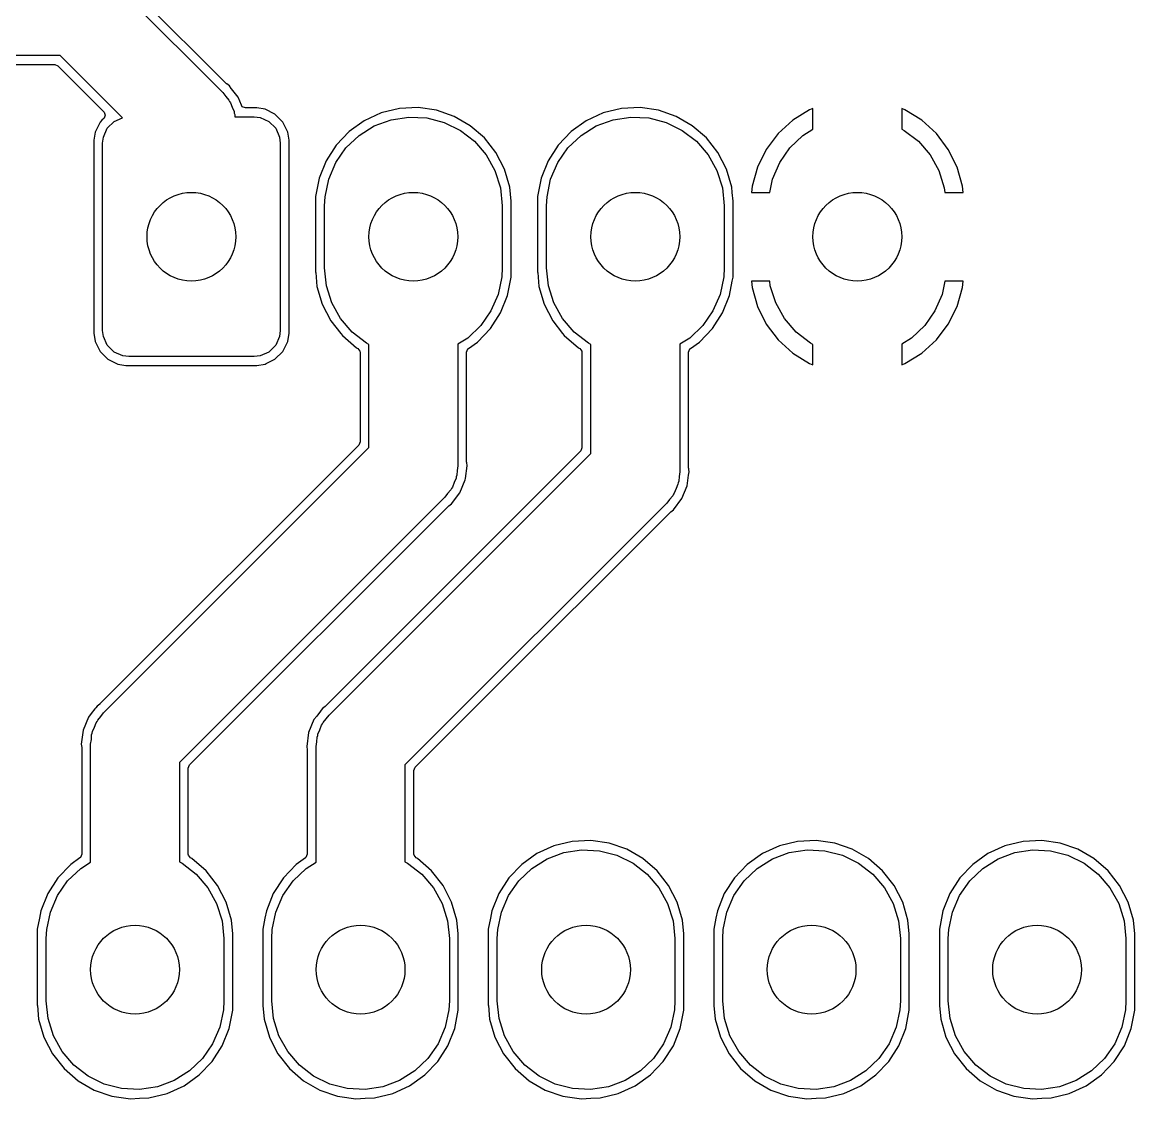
# Model space of a CAD drawing. Extents: x 103 to 225, y -154 to -79.
# Drawn here: x 187.3 to 199.84, y -104.22 to -92.09 of the extents above; entities that cross this region are included whole.
import ezdxf

# ---------------------------------------------------------------- set-up
doc = ezdxf.new("R2010")
doc.units = 0
doc.layers.add('BLACK', color=7, linetype='CONTINUOUS')

msp = doc.modelspace()

# ---------------------------------------------------------------- linework, layer by layer
at = {"layer": 'BLACK', "linetype": 'CONTINUOUS'}
for p, q in [((189.606, -92.7844), (188.394, -91.5723)), ((188.294, -91.6144), (189.564, -92.8844)), ((187.733, -92.468), (184.708, -92.468)), ((188.433, -93.1677), (187.733, -92.468)), ((184.797, -92.5685), (187.671, -92.5685)), ((187.671, -92.5685), (187.706, -92.5829)), ((187.706, -92.5829), (188.226, -93.103)), ((189.608, -92.7865), (189.606, -92.7844)), ((189.638, -92.8097), (189.608, -92.7865)), ((189.659, -92.837), (189.638, -92.8097)), ((189.662, -92.8412), (189.659, -92.837)), ((189.735, -92.9352), (189.662, -92.8412)), ((189.564, -92.8844), (189.596, -92.9273)), ((189.596, -92.9273), (189.631, -92.9677)), ((189.631, -92.9677), (189.638, -92.984)), ((189.773, -93.0273), (189.735, -92.9352)), ((189.735, -92.9352), (189.735, -92.9352)), ((189.638, -92.984), (189.649, -92.9984)), ((189.649, -92.9984), (189.668, -93.0485)), ((189.668, -93.0485), (189.69, -93.0971)), ((189.69, -93.0971), (189.692, -93.1149)), ((189.783, -93.0431), (189.773, -93.0273)), ((189.818, -93.0575), (189.783, -93.0431)), ((189.947, -93.0575), (189.818, -93.0575)), ((190.039, -93.0721), (189.947, -93.0575)), ((189.947, -93.0575), (189.947, -93.0575)), ((190.151, -93.1289), (190.039, -93.0721)), ((190.039, -93.0721), (190.039, -93.0721)), ((190.039, -93.0721), (190.039, -93.0721)), ((191.553, -93.0637), (191.348, -93.1133)), ((191.763, -93.0537), (191.553, -93.0637)), ((191.553, -93.0637), (191.553, -93.0637)), ((191.971, -93.0837), (191.763, -93.0537)), ((192.169, -93.1524), (191.971, -93.0837)), ((191.971, -93.0837), (191.971, -93.0837)), ((194.053, -93.0637), (193.848, -93.1133)), ((194.263, -93.0537), (194.053, -93.0637)), ((194.053, -93.0637), (194.053, -93.0637)), ((194.471, -93.0837), (194.263, -93.0537)), ((194.669, -93.1524), (194.471, -93.0837)), ((194.471, -93.0837), (194.471, -93.0837)), ((196.173, -93.0792), (195.984, -93.1963)), ((196.21, -93.0648), (196.173, -93.0792)), ((196.21, -93.2973), (196.21, -93.0648)), ((196.21, -93.0648), (196.21, -93.0648)), ((197.247, -93.0792), (197.21, -93.0648)), ((197.21, -93.0648), (197.21, -93.2951)), ((197.436, -93.1963), (197.247, -93.0792)), ((188.181, -93.2173), (188.124, -93.3286)), ((188.202, -93.1963), (188.181, -93.2173)), ((188.181, -93.2173), (188.181, -93.2173)), ((188.226, -93.1723), (188.202, -93.1963)), ((188.226, -93.103), (188.24, -93.1377)), ((188.24, -93.1377), (188.226, -93.1723)), ((188.261, -93.2859), (188.338, -93.2095)), ((188.338, -93.2095), (188.433, -93.1677)), ((189.692, -93.1149), (189.699, -93.1317)), ((189.699, -93.1317), (189.7, -93.158)), ((189.7, -93.158), (189.916, -93.158)), ((189.916, -93.158), (189.983, -93.1658)), ((189.983, -93.1658), (190.082, -93.2095)), ((190.082, -93.2095), (190.159, -93.2859)), ((190.239, -93.2173), (190.151, -93.1289)), ((190.151, -93.1289), (190.151, -93.1289)), ((190.296, -93.3287), (190.239, -93.2173)), ((190.239, -93.2173), (190.239, -93.2173)), ((191.157, -93.2006), (190.986, -93.3225)), ((191.348, -93.1133), (191.157, -93.2006)), ((191.157, -93.2006), (191.157, -93.2006)), ((191.157, -93.2006), (191.157, -93.2006)), ((191.157, -93.2006), (191.157, -93.2006)), ((191.157, -93.2006), (191.157, -93.2006)), ((191.27, -93.2602), (191.459, -93.1899)), ((191.459, -93.1899), (191.659, -93.1593)), ((191.659, -93.1593), (191.861, -93.1695)), ((191.861, -93.1695), (192.057, -93.2202)), ((192.057, -93.2202), (192.239, -93.3094)), ((192.351, -93.2575), (192.169, -93.1524)), ((193.657, -93.2006), (193.486, -93.3225)), ((193.848, -93.1133), (193.657, -93.2006)), ((193.657, -93.2006), (193.657, -93.2006)), ((193.657, -93.2006), (193.657, -93.2006)), ((193.657, -93.2006), (193.657, -93.2006)), ((193.657, -93.2006), (193.657, -93.2006)), ((193.77, -93.2602), (193.959, -93.1899)), ((193.959, -93.1899), (194.159, -93.1593)), ((194.159, -93.1593), (194.361, -93.1695)), ((194.361, -93.1695), (194.557, -93.2202)), ((194.557, -93.2202), (194.739, -93.3094)), ((194.851, -93.2575), (194.669, -93.1524)), ((195.984, -93.1963), (195.819, -93.3461)), ((197.601, -93.3461), (197.436, -93.1963)), ((188.124, -93.3287), (188.109, -93.4211)), ((188.124, -93.3286), (188.124, -93.3286)), ((188.124, -93.3286), (188.124, -93.3287)), ((188.124, -93.3287), (188.124, -93.3287)), ((188.218, -93.3848), (188.261, -93.2859)), ((190.159, -93.2859), (190.202, -93.3848)), ((190.31, -93.4211), (190.296, -93.3287)), ((190.296, -93.3287), (190.296, -93.3287)), ((190.986, -93.3225), (190.841, -93.4746)), ((190.986, -93.3225), (190.986, -93.3225)), ((191.098, -93.3672), (191.27, -93.2602)), ((192.239, -93.3094), (192.399, -93.4332)), ((192.51, -93.3951), (192.351, -93.2575)), ((192.351, -93.2575), (192.351, -93.2575)), ((192.351, -93.2575), (192.351, -93.2575)), ((193.486, -93.3225), (193.341, -93.4746)), ((193.486, -93.3225), (193.486, -93.3225)), ((193.598, -93.3672), (193.77, -93.2602)), ((194.739, -93.3094), (194.899, -93.4332)), ((195.01, -93.3951), (194.851, -93.2575)), ((194.851, -93.2575), (194.851, -93.2575)), ((194.851, -93.2575), (194.851, -93.2575)), ((195.819, -93.3461), (195.685, -93.5236)), ((195.819, -93.3461), (195.819, -93.3461)), ((196.098, -93.3672), (196.21, -93.2973)), ((197.21, -93.2951), (197.239, -93.3094)), ((197.239, -93.3094), (197.399, -93.4332)), ((197.735, -93.5236), (197.601, -93.3461)), ((197.601, -93.3461), (197.601, -93.3461)), ((188.109, -93.4211), (188.109, -93.4211)), ((188.109, -93.4211), (188.109, -95.5949)), ((188.21, -93.4521), (188.218, -93.3848)), ((188.21, -95.5639), (188.21, -93.4521)), ((190.202, -93.3848), (190.21, -93.4521)), ((190.21, -93.4521), (190.21, -95.5639)), ((190.31, -95.5949), (190.31, -93.4211)), ((190.841, -93.4746), (190.727, -93.6514)), ((190.951, -93.5066), (191.098, -93.3672)), ((192.399, -93.4332), (192.531, -93.5867)), ((192.64, -93.5603), (192.51, -93.3951)), ((193.341, -93.4746), (193.227, -93.6514)), ((193.451, -93.5066), (193.598, -93.3672)), ((194.899, -93.4332), (195.031, -93.5867)), ((195.14, -93.5603), (195.01, -93.3951)), ((195.951, -93.5066), (196.098, -93.3672)), ((197.399, -93.4332), (197.531, -93.5867)), ((190.836, -93.6727), (190.951, -93.5066)), ((192.531, -93.5867), (192.629, -93.7636)), ((192.736, -93.7471), (192.64, -93.5603)), ((193.336, -93.6727), (193.451, -93.5066)), ((195.031, -93.5867), (195.129, -93.7636)), ((195.236, -93.7471), (195.14, -93.5603)), ((195.685, -93.5236), (195.586, -93.7227)), ((195.685, -93.5236), (195.685, -93.5236)), ((195.836, -93.6727), (195.951, -93.5066)), ((197.531, -93.5867), (197.629, -93.7636)), ((197.834, -93.7227), (197.735, -93.5236)), ((197.735, -93.5236), (197.735, -93.5236)), ((190.727, -93.6514), (190.649, -93.8465)), ((190.727, -93.6514), (190.727, -93.6514)), ((190.756, -93.8586), (190.836, -93.6727)), ((193.227, -93.6514), (193.149, -93.8465)), ((193.227, -93.6514), (193.227, -93.6514)), ((193.256, -93.8586), (193.336, -93.6727)), ((195.586, -93.7227), (195.525, -93.9366)), ((195.756, -93.8586), (195.836, -93.6727)), ((197.895, -93.9366), (197.834, -93.7227)), ((190.649, -93.8465), (190.609, -94.0529)), ((190.649, -93.8465), (190.649, -93.8465)), ((190.649, -93.8465), (190.649, -93.8465)), ((192.629, -93.7636), (192.69, -93.9567)), ((192.796, -93.9488), (192.736, -93.7471)), ((193.149, -93.8465), (193.109, -94.0529)), ((193.149, -93.8465), (193.149, -93.8465)), ((193.149, -93.8465), (193.149, -93.8465)), ((195.129, -93.7636), (195.19, -93.9567)), ((195.296, -93.9488), (195.236, -93.7471)), ((197.629, -93.7636), (197.69, -93.9567)), ((190.715, -94.0568), (190.756, -93.8586)), ((192.69, -93.9567), (192.71, -94.158)), ((192.81, -94.1056), (192.796, -93.9488)), ((193.215, -94.0568), (193.256, -93.8586)), ((195.19, -93.9567), (195.21, -94.158)), ((195.301, -94.008), (195.296, -93.9488)), ((195.525, -93.9366), (195.519, -94.008)), ((195.525, -93.9366), (195.525, -93.9366)), ((195.725, -94.008), (195.756, -93.8586)), ((197.69, -93.9567), (197.695, -94.008)), ((197.901, -94.008), (197.895, -93.9366)), ((197.895, -93.9366), (197.895, -93.9366)), ((190.609, -94.0529), (190.609, -94.0529)), ((190.609, -94.0529), (190.609, -94.0529)), ((190.609, -94.0529), (190.609, -94.9104)), ((190.71, -94.158), (190.715, -94.0568)), ((193.109, -94.0529), (193.109, -94.0529)), ((193.109, -94.0529), (193.109, -94.9104)), ((193.21, -94.158), (193.215, -94.0568)), ((195.31, -94.1056), (195.301, -94.008)), ((195.519, -94.008), (195.519, -94.008)), ((195.519, -94.008), (195.725, -94.008)), ((197.695, -94.008), (197.901, -94.008)), ((197.901, -94.008), (197.901, -94.008)), ((190.71, -94.858), (190.71, -94.158)), ((192.71, -94.158), (192.71, -94.858)), ((192.81, -94.9631), (192.81, -94.1056)), ((193.21, -94.858), (193.21, -94.158)), ((195.21, -94.158), (195.21, -94.858)), ((195.31, -94.5799), (195.31, -94.1056)), ((195.31, -94.9631), (195.31, -94.5799)), ((190.609, -94.9104), (190.61, -94.9104)), ((190.61, -94.9104), (190.624, -95.0672)), ((190.73, -95.0593), (190.71, -94.858)), ((192.705, -94.9592), (192.664, -95.1574)), ((192.71, -94.858), (192.705, -94.9592)), ((192.771, -95.1695), (192.81, -94.9631)), ((193.109, -94.9104), (193.11, -94.9104)), ((193.11, -94.9104), (193.124, -95.0672)), ((193.23, -95.0593), (193.21, -94.858)), ((195.205, -94.9592), (195.164, -95.1574)), ((195.21, -94.858), (195.205, -94.9592)), ((195.302, -95.008), (195.31, -94.9631)), ((190.624, -95.0672), (190.684, -95.2689)), ((190.791, -95.2524), (190.73, -95.0593)), ((193.124, -95.0672), (193.184, -95.2689)), ((193.291, -95.2524), (193.23, -95.0593)), ((195.271, -95.1695), (195.302, -95.008)), ((195.725, -95.008), (195.519, -95.008)), ((195.519, -95.008), (195.525, -95.0794)), ((195.525, -95.0794), (195.525, -95.0794)), ((195.525, -95.0794), (195.586, -95.2933)), ((195.73, -95.0593), (195.725, -95.008)), ((195.791, -95.2524), (195.73, -95.0593)), ((197.695, -95.008), (197.664, -95.1574)), ((197.901, -95.008), (197.695, -95.008)), ((197.834, -95.2933), (197.895, -95.0794)), ((197.895, -95.0794), (197.901, -95.008)), ((197.895, -95.0794), (197.895, -95.0794)), ((192.664, -95.1574), (192.584, -95.3433)), ((192.693, -95.3646), (192.771, -95.1695)), ((195.164, -95.1574), (195.084, -95.3433)), ((195.193, -95.3646), (195.271, -95.1695)), ((197.664, -95.1574), (197.584, -95.3433)), ((190.684, -95.2689), (190.78, -95.4557)), ((190.889, -95.4293), (190.791, -95.2524)), ((192.584, -95.3433), (192.469, -95.5094)), ((193.184, -95.2689), (193.28, -95.4557)), ((193.389, -95.4293), (193.291, -95.2524)), ((195.084, -95.3433), (194.969, -95.5094)), ((195.586, -95.2933), (195.685, -95.4924)), ((195.889, -95.4293), (195.791, -95.2524)), ((197.584, -95.3433), (197.469, -95.5094)), ((197.735, -95.4924), (197.834, -95.2933)), ((190.78, -95.4557), (190.891, -95.597)), ((191.021, -95.5828), (190.889, -95.4293)), ((192.579, -95.5414), (192.693, -95.3646)), ((193.28, -95.4557), (193.391, -95.597)), ((193.521, -95.5828), (193.389, -95.4293)), ((195.079, -95.5414), (195.193, -95.3646)), ((196.021, -95.5828), (195.889, -95.4293)), ((188.109, -95.5949), (188.124, -95.6873)), ((188.218, -95.6312), (188.21, -95.5639)), ((190.21, -95.5639), (190.202, -95.6312)), ((190.296, -95.6873), (190.31, -95.5949)), ((190.891, -95.597), (190.91, -95.6209)), ((191.181, -95.7066), (191.021, -95.5828)), ((192.469, -95.5094), (192.322, -95.6488)), ((192.434, -95.6935), (192.579, -95.5414)), ((193.391, -95.597), (193.41, -95.6209)), ((193.681, -95.7066), (193.521, -95.5828)), ((194.969, -95.5094), (194.822, -95.6488)), ((194.934, -95.6935), (195.079, -95.5414)), ((195.685, -95.4924), (195.685, -95.4924)), ((195.685, -95.4924), (195.819, -95.6699)), ((196.181, -95.7066), (196.021, -95.5828)), ((197.469, -95.5094), (197.322, -95.6488)), ((197.601, -95.6699), (197.735, -95.4924)), ((197.735, -95.4924), (197.735, -95.4924)), ((188.124, -95.6873), (188.181, -95.7987)), ((188.261, -95.7301), (188.218, -95.6312)), ((188.338, -95.8065), (188.261, -95.7301)), ((190.159, -95.7301), (190.082, -95.8065)), ((190.202, -95.6312), (190.159, -95.7301)), ((190.239, -95.7987), (190.296, -95.6874)), ((190.296, -95.6874), (190.296, -95.6873)), ((190.296, -95.6873), (190.296, -95.6873)), ((190.91, -95.6209), (191.069, -95.7585)), ((191.21, -95.7209), (191.181, -95.7066)), ((191.21, -96.8809), (191.21, -95.7209)), ((192.322, -95.6488), (192.21, -95.7187)), ((192.21, -95.7187), (192.21, -97.088)), ((192.331, -95.7667), (192.434, -95.6935)), ((193.41, -95.6209), (193.569, -95.7585)), ((193.71, -95.7209), (193.681, -95.7066)), ((193.71, -96.9479), (193.71, -95.7209)), ((194.822, -95.6488), (194.71, -95.7187)), ((194.71, -95.7187), (194.71, -97.155)), ((194.831, -95.7667), (194.934, -95.6935)), ((195.819, -95.6699), (195.819, -95.6699)), ((195.819, -95.6699), (195.984, -95.8197)), ((196.21, -95.7209), (196.181, -95.7066)), ((196.21, -95.9512), (196.21, -95.7209)), ((197.322, -95.6488), (197.21, -95.7187)), ((197.21, -95.7187), (197.21, -95.9512)), ((197.436, -95.8197), (197.601, -95.6699)), ((197.601, -95.6699), (197.601, -95.6699)), ((188.181, -95.7987), (188.181, -95.7987)), ((188.181, -95.7987), (188.269, -95.8871)), ((188.437, -95.8502), (188.338, -95.8065)), ((188.504, -95.858), (188.437, -95.8502)), ((189.916, -95.858), (188.504, -95.858)), ((189.983, -95.8502), (189.916, -95.858)), ((190.082, -95.8065), (189.983, -95.8502)), ((190.151, -95.8871), (190.239, -95.7987)), ((190.239, -95.7987), (190.239, -95.7987)), ((191.069, -95.7585), (191.083, -95.7667)), ((191.083, -95.7667), (191.085, -95.7679)), ((191.085, -95.7679), (191.108, -95.7977)), ((191.108, -95.7977), (191.109, -95.8103)), ((191.109, -95.8103), (191.109, -96.819)), ((192.31, -95.8067), (192.325, -95.772)), ((192.31, -97.047), (192.31, -95.8067)), ((192.325, -95.772), (192.331, -95.7667)), ((193.569, -95.7585), (193.583, -95.7667)), ((193.583, -95.7667), (193.585, -95.7679)), ((193.585, -95.7679), (193.608, -95.7977)), ((193.608, -95.7977), (193.609, -95.8103)), ((193.609, -95.8103), (193.609, -96.886)), ((194.81, -95.8067), (194.825, -95.772)), ((194.81, -97.114), (194.81, -95.8067)), ((194.825, -95.772), (194.831, -95.7667)), ((195.984, -95.8197), (196.173, -95.9368)), ((197.247, -95.9368), (197.436, -95.8197)), ((188.269, -95.8871), (188.269, -95.8871)), ((188.269, -95.8871), (188.381, -95.9439)), ((188.381, -95.9439), (188.381, -95.9439)), ((188.381, -95.9439), (188.381, -95.9439)), ((188.381, -95.9439), (188.473, -95.9585)), ((188.473, -95.9585), (189.947, -95.9585)), ((189.947, -95.9585), (190.039, -95.9439)), ((190.039, -95.9439), (190.053, -95.9368)), ((190.053, -95.9368), (190.151, -95.8871)), ((190.151, -95.8871), (190.151, -95.8871)), ((190.151, -95.8871), (190.151, -95.8871)), ((196.173, -95.9368), (196.21, -95.9512)), ((197.21, -95.9512), (197.247, -95.9368)), ((191.095, -96.8536), (188.179, -99.7694)), ((191.109, -96.819), (191.095, -96.8536)), ((188.221, -99.8694), (191.21, -96.8809)), ((193.595, -96.9206), (190.719, -99.7964)), ((190.761, -99.8964), (193.71, -96.9479)), ((193.609, -96.886), (193.595, -96.9206)), ((192.21, -97.088), (192.202, -97.1409)), ((192.297, -97.2305), (192.316, -97.088)), ((192.311, -97.0502), (192.31, -97.047)), ((192.316, -97.088), (192.311, -97.0502)), ((192.19, -97.2289), (192.168, -97.2775)), ((192.192, -97.2111), (192.19, -97.2289)), ((192.199, -97.1943), (192.192, -97.2111)), ((192.202, -97.1409), (192.199, -97.1943)), ((192.295, -97.2448), (192.297, -97.2305)), ((194.702, -97.2079), (194.699, -97.2613)), ((194.71, -97.155), (194.702, -97.2079)), ((194.795, -97.3118), (194.81, -97.1944)), ((194.811, -97.1172), (194.81, -97.114)), ((194.81, -97.1944), (194.816, -97.155)), ((194.812, -97.1288), (194.811, -97.1172)), ((194.816, -97.155), (194.812, -97.1288)), ((192.131, -97.3583), (192.096, -97.3987)), ((192.138, -97.342), (192.131, -97.3583)), ((192.149, -97.3276), (192.138, -97.342)), ((192.168, -97.2775), (192.149, -97.3276)), ((192.235, -97.3908), (192.295, -97.2448)), ((194.668, -97.3445), (194.649, -97.3946)), ((194.69, -97.2959), (194.668, -97.3445)), ((194.692, -97.2781), (194.69, -97.2959)), ((194.699, -97.2613), (194.692, -97.2781)), ((194.735, -97.4578), (194.795, -97.3118)), ((192.064, -97.4416), (189.075, -100.43)), ((192.096, -97.3987), (192.064, -97.4416)), ((192.138, -97.5163), (192.235, -97.3908)), ((194.596, -97.4657), (194.564, -97.5086)), ((194.631, -97.4253), (194.596, -97.4657)), ((194.638, -97.409), (194.631, -97.4253)), ((194.649, -97.3946), (194.638, -97.409)), ((194.638, -97.5833), (194.735, -97.4578)), ((189.19, -100.457), (192.106, -97.5416)), ((194.564, -97.5086), (191.615, -100.457)), ((192.106, -97.5416), (192.108, -97.5395)), ((192.108, -97.5395), (192.138, -97.5163)), ((192.445, -99.7694), (194.606, -97.6086)), ((194.606, -97.6086), (194.608, -97.6065)), ((194.608, -97.6065), (194.638, -97.5833)), ((188.123, -99.8262), (188.082, -99.8794)), ((188.132, -99.8138), (188.123, -99.8262)), ((188.147, -99.7947), (188.132, -99.8138)), ((188.177, -99.7715), (188.147, -99.7947)), ((188.179, -99.7694), (188.177, -99.7715)), ((190.663, -99.8532), (190.622, -99.9064)), ((190.672, -99.8408), (190.663, -99.8532)), ((190.687, -99.8217), (190.672, -99.8408)), ((190.717, -99.7985), (190.687, -99.8217)), ((190.719, -99.7964), (190.717, -99.7985)), ((191.73, -100.484), (192.445, -99.7694)), ((188.05, -99.9202), (187.99, -100.066)), ((188.082, -99.8794), (188.05, -99.9202)), ((188.05, -99.9202), (188.05, -99.9202)), ((188.117, -100.033), (188.136, -99.9834)), ((188.136, -99.9834), (188.147, -99.969)), ((188.147, -99.969), (188.154, -99.9527)), ((188.154, -99.9527), (188.189, -99.9123)), ((188.189, -99.9123), (188.221, -99.8694)), ((190.59, -99.9472), (190.53, -100.093)), ((190.622, -99.9064), (190.59, -99.9472)), ((190.59, -99.9472), (190.59, -99.9472)), ((190.687, -99.996), (190.694, -99.9797)), ((190.694, -99.9797), (190.729, -99.9393)), ((190.729, -99.9393), (190.761, -99.8964)), ((187.99, -100.066), (187.969, -100.223)), ((188.083, -100.17), (188.086, -100.117)), ((188.086, -100.117), (188.093, -100.1)), ((188.093, -100.1), (188.095, -100.082)), ((188.095, -100.082), (188.117, -100.033)), ((190.53, -100.093), (190.509, -100.25)), ((190.633, -100.127), (190.635, -100.109)), ((190.635, -100.109), (190.657, -100.06)), ((190.657, -100.06), (190.676, -100.01)), ((190.676, -100.01), (190.687, -99.996)), ((187.969, -100.223), (187.974, -100.261)), ((188.075, -100.223), (188.083, -100.17)), ((188.075, -101.552), (188.075, -100.223)), ((190.615, -100.25), (190.623, -100.197)), ((190.623, -100.197), (190.626, -100.144)), ((190.626, -100.144), (190.633, -100.127)), ((187.974, -100.261), (187.974, -100.264)), ((187.974, -100.264), (187.974, -101.464)), ((190.509, -100.25), (190.514, -100.288)), ((190.514, -100.288), (190.514, -100.291)), ((190.514, -100.291), (190.514, -101.464)), ((190.615, -101.552), (190.615, -100.25)), ((189.075, -100.43), (189.075, -101.55)), ((189.175, -100.492), (189.19, -100.457)), ((189.175, -101.461), (189.175, -100.492)), ((191.615, -100.457), (191.615, -101.55)), ((191.715, -100.519), (191.73, -100.484)), ((191.715, -101.461), (191.715, -100.519)), ((193.293, -101.368), (193.102, -101.456)), ((193.498, -101.319), (193.293, -101.368)), ((193.708, -101.309), (193.498, -101.319)), ((193.498, -101.319), (193.498, -101.319)), ((193.916, -101.339), (193.708, -101.309)), ((194.114, -101.407), (193.916, -101.339)), ((193.916, -101.339), (193.916, -101.339)), ((195.833, -101.368), (195.642, -101.456)), ((196.038, -101.319), (195.833, -101.368)), ((196.248, -101.309), (196.038, -101.319)), ((196.038, -101.319), (196.038, -101.319)), ((196.456, -101.339), (196.248, -101.309)), ((196.654, -101.407), (196.456, -101.339)), ((196.456, -101.339), (196.456, -101.339)), ((198.373, -101.368), (198.182, -101.456)), ((198.578, -101.319), (198.373, -101.368)), ((198.788, -101.309), (198.578, -101.319)), ((198.578, -101.319), (198.578, -101.319)), ((198.996, -101.339), (198.788, -101.309)), ((199.194, -101.407), (198.996, -101.339)), ((198.996, -101.339), (198.996, -101.339)), ((187.974, -101.464), (187.96, -101.499)), ((189.177, -101.473), (189.175, -101.461)), ((189.2, -101.503), (189.177, -101.473)), ((190.514, -101.464), (190.5, -101.499)), ((191.717, -101.473), (191.715, -101.461)), ((191.74, -101.503), (191.717, -101.473)), ((193.102, -101.456), (192.931, -101.578)), ((193.102, -101.456), (193.102, -101.456)), ((193.102, -101.456), (193.102, -101.456)), ((193.102, -101.456), (193.102, -101.456)), ((193.102, -101.456), (193.102, -101.456)), ((193.215, -101.515), (193.404, -101.445)), ((193.404, -101.445), (193.604, -101.414)), ((193.604, -101.414), (193.806, -101.425)), ((193.806, -101.425), (194.002, -101.475)), ((194.002, -101.475), (194.184, -101.564)), ((194.296, -101.512), (194.114, -101.407)), ((195.642, -101.456), (195.471, -101.578)), ((195.642, -101.456), (195.642, -101.456)), ((195.642, -101.456), (195.642, -101.456)), ((195.642, -101.456), (195.642, -101.456)), ((195.642, -101.456), (195.642, -101.456)), ((195.755, -101.515), (195.944, -101.445)), ((195.944, -101.445), (196.144, -101.414)), ((196.144, -101.414), (196.346, -101.425)), ((196.346, -101.425), (196.542, -101.475)), ((196.542, -101.475), (196.724, -101.564)), ((196.836, -101.512), (196.654, -101.407)), ((198.182, -101.456), (198.011, -101.578)), ((198.182, -101.456), (198.182, -101.456)), ((198.182, -101.456), (198.182, -101.456)), ((198.182, -101.456), (198.182, -101.456)), ((198.182, -101.456), (198.182, -101.456)), ((198.295, -101.515), (198.484, -101.445)), ((198.484, -101.445), (198.684, -101.414)), ((198.684, -101.414), (198.886, -101.425)), ((198.886, -101.425), (199.082, -101.475)), ((199.082, -101.475), (199.264, -101.564)), ((199.376, -101.512), (199.194, -101.407)), ((187.851, -101.578), (187.706, -101.73)), ((187.816, -101.762), (187.963, -101.622)), ((187.954, -101.504), (187.851, -101.578)), ((187.851, -101.578), (187.851, -101.578)), ((187.96, -101.499), (187.954, -101.504)), ((187.963, -101.622), (188.075, -101.552)), ((189.075, -101.55), (189.104, -101.564)), ((189.104, -101.564), (189.264, -101.688)), ((189.216, -101.512), (189.2, -101.503)), ((189.375, -101.65), (189.216, -101.512)), ((189.216, -101.512), (189.216, -101.512)), ((189.216, -101.512), (189.216, -101.512)), ((190.391, -101.578), (190.246, -101.73)), ((190.356, -101.762), (190.503, -101.622)), ((190.494, -101.504), (190.391, -101.578)), ((190.391, -101.578), (190.391, -101.578)), ((190.5, -101.499), (190.494, -101.504)), ((190.503, -101.622), (190.615, -101.552)), ((191.615, -101.55), (191.644, -101.564)), ((191.644, -101.564), (191.804, -101.688)), ((191.756, -101.512), (191.74, -101.503)), ((191.915, -101.65), (191.756, -101.512)), ((191.756, -101.512), (191.756, -101.512)), ((191.756, -101.512), (191.756, -101.512)), ((192.931, -101.578), (192.786, -101.73)), ((192.896, -101.762), (193.043, -101.622)), ((192.931, -101.578), (192.931, -101.578)), ((193.043, -101.622), (193.215, -101.515)), ((194.184, -101.564), (194.344, -101.688)), ((194.455, -101.65), (194.296, -101.512)), ((194.296, -101.512), (194.296, -101.512)), ((194.296, -101.512), (194.296, -101.512)), ((195.471, -101.578), (195.326, -101.73)), ((195.436, -101.762), (195.583, -101.622)), ((195.471, -101.578), (195.471, -101.578)), ((195.583, -101.622), (195.755, -101.515)), ((196.724, -101.564), (196.884, -101.688)), ((196.995, -101.65), (196.836, -101.512)), ((196.836, -101.512), (196.836, -101.512)), ((196.836, -101.512), (196.836, -101.512)), ((198.011, -101.578), (197.866, -101.73)), ((197.976, -101.762), (198.123, -101.622)), ((198.011, -101.578), (198.011, -101.578)), ((198.123, -101.622), (198.295, -101.515)), ((199.264, -101.564), (199.424, -101.688)), ((199.535, -101.65), (199.376, -101.512)), ((199.376, -101.512), (199.376, -101.512)), ((199.376, -101.512), (199.376, -101.512)), ((187.706, -101.73), (187.592, -101.906)), ((189.264, -101.688), (189.396, -101.842)), ((189.505, -101.815), (189.375, -101.65)), ((190.246, -101.73), (190.132, -101.906)), ((191.804, -101.688), (191.936, -101.842)), ((192.045, -101.815), (191.915, -101.65)), ((192.786, -101.73), (192.672, -101.906)), ((194.344, -101.688), (194.476, -101.842)), ((194.585, -101.815), (194.455, -101.65)), ((195.326, -101.73), (195.212, -101.906)), ((196.884, -101.688), (197.016, -101.842)), ((197.125, -101.815), (196.995, -101.65)), ((197.866, -101.73), (197.752, -101.906)), ((199.424, -101.688), (199.556, -101.842)), ((199.665, -101.815), (199.535, -101.65)), ((187.701, -101.928), (187.816, -101.762)), ((189.396, -101.842), (189.494, -102.019)), ((189.601, -102.002), (189.505, -101.815)), ((190.241, -101.928), (190.356, -101.762)), ((191.936, -101.842), (192.034, -102.019)), ((192.141, -102.002), (192.045, -101.815)), ((192.781, -101.928), (192.896, -101.762)), ((194.476, -101.842), (194.574, -102.019)), ((194.681, -102.002), (194.585, -101.815)), ((195.321, -101.928), (195.436, -101.762)), ((197.016, -101.842), (197.114, -102.019)), ((197.221, -102.002), (197.125, -101.815)), ((197.861, -101.928), (197.976, -101.762)), ((199.556, -101.842), (199.654, -102.019)), ((199.761, -102.002), (199.665, -101.815)), ((187.592, -101.906), (187.514, -102.102)), ((187.592, -101.906), (187.592, -101.906)), ((187.621, -102.114), (187.701, -101.928)), ((190.132, -101.906), (190.054, -102.102)), ((190.132, -101.906), (190.132, -101.906)), ((190.161, -102.114), (190.241, -101.928)), ((192.672, -101.906), (192.594, -102.102)), ((192.672, -101.906), (192.672, -101.906)), ((192.701, -102.114), (192.781, -101.928)), ((195.212, -101.906), (195.134, -102.102)), ((195.212, -101.906), (195.212, -101.906)), ((195.241, -102.114), (195.321, -101.928)), ((197.752, -101.906), (197.674, -102.102)), ((197.752, -101.906), (197.752, -101.906)), ((197.781, -102.114), (197.861, -101.928)), ((187.514, -102.102), (187.498, -102.184)), ((187.514, -102.102), (187.514, -102.102)), ((187.58, -102.312), (187.621, -102.114)), ((189.494, -102.019), (189.555, -102.212)), ((189.661, -102.204), (189.601, -102.002)), ((190.054, -102.102), (190.038, -102.184)), ((190.054, -102.102), (190.054, -102.102)), ((190.12, -102.312), (190.161, -102.114)), ((192.034, -102.019), (192.095, -102.212)), ((192.201, -102.204), (192.141, -102.002)), ((192.594, -102.102), (192.578, -102.184)), ((192.594, -102.102), (192.594, -102.102)), ((192.66, -102.312), (192.701, -102.114)), ((194.574, -102.019), (194.635, -102.212)), ((194.741, -102.204), (194.681, -102.002)), ((195.134, -102.102), (195.118, -102.184)), ((195.134, -102.102), (195.134, -102.102)), ((195.2, -102.312), (195.241, -102.114)), ((197.114, -102.019), (197.175, -102.212)), ((197.281, -102.204), (197.221, -102.002)), ((197.674, -102.102), (197.658, -102.184)), ((197.674, -102.102), (197.674, -102.102)), ((197.74, -102.312), (197.781, -102.114)), ((199.654, -102.019), (199.715, -102.212)), ((199.821, -102.204), (199.761, -102.002)), ((187.498, -102.184), (187.474, -102.308)), ((189.555, -102.212), (189.575, -102.413)), ((189.675, -102.361), (189.661, -102.204)), ((190.038, -102.184), (190.014, -102.308)), ((192.095, -102.212), (192.115, -102.413)), ((192.215, -102.361), (192.201, -102.204)), ((192.578, -102.184), (192.554, -102.308)), ((194.635, -102.212), (194.655, -102.413)), ((194.755, -102.361), (194.741, -102.204)), ((195.118, -102.184), (195.094, -102.308)), ((197.175, -102.212), (197.195, -102.413)), ((197.296, -102.361), (197.281, -102.204)), ((197.658, -102.184), (197.635, -102.308)), ((199.715, -102.212), (199.735, -102.413)), ((199.835, -102.361), (199.821, -102.204)), ((187.474, -102.308), (187.474, -102.308)), ((187.474, -102.308), (187.474, -103.165)), ((187.575, -102.413), (187.58, -102.312)), ((189.675, -103.165), (189.675, -102.361)), ((190.014, -102.308), (190.014, -102.308)), ((190.014, -102.308), (190.014, -102.308)), ((190.014, -102.308), (190.014, -103.165)), ((190.115, -102.413), (190.12, -102.312)), ((192.215, -103.165), (192.215, -102.361)), ((192.554, -102.308), (192.554, -102.308)), ((192.554, -102.308), (192.554, -103.165)), ((192.655, -102.413), (192.66, -102.312)), ((194.755, -103.165), (194.755, -102.361)), ((195.094, -102.308), (195.094, -102.308)), ((195.094, -102.308), (195.094, -103.165)), ((195.195, -102.413), (195.2, -102.312)), ((197.296, -103.165), (197.296, -102.361)), ((197.635, -102.308), (197.635, -102.308)), ((197.635, -102.308), (197.635, -102.308)), ((197.635, -102.308), (197.635, -103.165)), ((197.735, -102.413), (197.74, -102.312)), ((199.835, -103.165), (199.835, -102.361)), ((187.575, -103.113), (187.575, -102.413)), ((189.575, -102.413), (189.575, -103.113)), ((190.115, -103.113), (190.115, -102.413)), ((192.115, -102.413), (192.115, -103.113)), ((192.655, -103.113), (192.655, -102.413)), ((194.655, -102.413), (194.655, -103.113)), ((195.195, -103.113), (195.195, -102.413)), ((197.195, -102.413), (197.195, -103.113)), ((197.735, -103.113), (197.735, -102.413)), ((199.735, -102.413), (199.735, -103.113)), ((187.595, -103.314), (187.575, -103.113)), ((189.575, -103.113), (189.57, -103.214)), ((190.135, -103.314), (190.115, -103.113)), ((192.115, -103.113), (192.11, -103.214)), ((192.675, -103.314), (192.655, -103.113)), ((194.655, -103.113), (194.65, -103.214)), ((195.215, -103.314), (195.195, -103.113)), ((197.195, -103.113), (197.19, -103.214)), ((197.755, -103.314), (197.735, -103.113)), ((199.735, -103.113), (199.73, -103.214)), ((187.474, -103.165), (187.475, -103.165)), ((187.475, -103.165), (187.489, -103.322)), ((189.57, -103.214), (189.529, -103.412)), ((189.636, -103.424), (189.675, -103.218)), ((189.675, -103.218), (189.675, -103.165)), ((190.014, -103.165), (190.015, -103.165)), ((190.015, -103.165), (190.029, -103.322)), ((192.11, -103.214), (192.069, -103.412)), ((192.176, -103.424), (192.215, -103.218)), ((192.215, -103.218), (192.215, -103.165)), ((192.554, -103.165), (192.555, -103.165)), ((192.555, -103.165), (192.569, -103.322)), ((194.65, -103.214), (194.609, -103.412)), ((194.716, -103.424), (194.755, -103.218)), ((194.755, -103.218), (194.755, -103.165)), ((195.094, -103.165), (195.095, -103.165)), ((195.095, -103.165), (195.109, -103.322)), ((197.19, -103.214), (197.149, -103.412)), ((197.256, -103.424), (197.296, -103.218)), ((197.296, -103.218), (197.296, -103.165)), ((197.635, -103.165), (197.649, -103.322)), ((197.635, -103.165), (197.635, -103.165)), ((199.73, -103.214), (199.689, -103.412)), ((199.796, -103.424), (199.835, -103.218)), ((199.835, -103.218), (199.835, -103.165)), ((187.489, -103.322), (187.549, -103.524)), ((187.656, -103.507), (187.595, -103.314)), ((190.029, -103.322), (190.089, -103.524)), ((190.196, -103.507), (190.135, -103.314)), ((192.569, -103.322), (192.629, -103.524)), ((192.736, -103.507), (192.675, -103.314)), ((195.109, -103.322), (195.169, -103.524)), ((195.276, -103.507), (195.215, -103.314)), ((197.649, -103.322), (197.709, -103.524)), ((197.816, -103.507), (197.755, -103.314)), ((189.529, -103.412), (189.449, -103.598)), ((189.558, -103.62), (189.636, -103.424)), ((192.069, -103.412), (191.989, -103.598)), ((192.098, -103.62), (192.176, -103.424)), ((194.609, -103.412), (194.529, -103.598)), ((194.638, -103.62), (194.716, -103.424)), ((197.149, -103.412), (197.069, -103.598)), ((197.178, -103.62), (197.256, -103.424)), ((199.689, -103.412), (199.609, -103.598)), ((199.718, -103.62), (199.796, -103.424)), ((187.549, -103.524), (187.6, -103.623)), ((187.6, -103.623), (187.645, -103.711)), ((187.754, -103.684), (187.656, -103.507)), ((189.449, -103.598), (189.334, -103.764)), ((189.444, -103.796), (189.558, -103.62)), ((190.089, -103.524), (190.14, -103.623)), ((190.14, -103.623), (190.185, -103.711)), ((190.294, -103.684), (190.196, -103.507)), ((191.989, -103.598), (191.874, -103.764)), ((191.984, -103.796), (192.098, -103.62)), ((192.629, -103.524), (192.68, -103.623)), ((192.68, -103.623), (192.725, -103.711)), ((192.834, -103.684), (192.736, -103.507)), ((194.529, -103.598), (194.414, -103.764)), ((194.524, -103.796), (194.638, -103.62)), ((195.169, -103.524), (195.22, -103.623)), ((195.22, -103.623), (195.265, -103.711)), ((195.374, -103.684), (195.276, -103.507)), ((197.069, -103.598), (196.954, -103.764)), ((197.064, -103.796), (197.178, -103.62)), ((197.709, -103.524), (197.76, -103.623)), ((197.76, -103.623), (197.805, -103.711)), ((197.914, -103.684), (197.816, -103.507)), ((199.609, -103.598), (199.494, -103.764)), ((199.604, -103.796), (199.718, -103.62)), ((187.645, -103.711), (187.775, -103.876)), ((187.886, -103.838), (187.754, -103.684)), ((190.185, -103.711), (190.315, -103.876)), ((190.426, -103.838), (190.294, -103.684)), ((192.725, -103.711), (192.855, -103.876)), ((192.966, -103.838), (192.834, -103.684)), ((195.265, -103.711), (195.395, -103.876)), ((195.506, -103.838), (195.374, -103.684)), ((197.805, -103.711), (197.935, -103.876)), ((198.046, -103.838), (197.914, -103.684)), ((187.775, -103.876), (187.934, -104.014)), ((188.046, -103.962), (187.886, -103.838)), ((189.334, -103.764), (189.187, -103.904)), ((189.299, -103.948), (189.444, -103.796)), ((190.315, -103.876), (190.474, -104.014)), ((190.586, -103.962), (190.426, -103.838)), ((191.874, -103.764), (191.727, -103.904)), ((191.839, -103.948), (191.984, -103.796)), ((192.855, -103.876), (193.014, -104.014)), ((193.126, -103.962), (192.966, -103.838)), ((194.414, -103.764), (194.267, -103.904)), ((194.379, -103.948), (194.524, -103.796)), ((195.395, -103.876), (195.554, -104.014)), ((195.666, -103.962), (195.506, -103.838)), ((196.954, -103.764), (196.807, -103.904)), ((196.919, -103.948), (197.064, -103.796)), ((197.935, -103.876), (198.094, -104.014)), ((198.206, -103.962), (198.046, -103.838)), ((199.494, -103.764), (199.347, -103.904)), ((199.459, -103.948), (199.604, -103.796)), ((188.228, -104.051), (188.046, -103.962)), ((189.187, -103.904), (189.015, -104.011)), ((189.128, -104.07), (189.299, -103.948)), ((190.768, -104.051), (190.586, -103.962)), ((191.727, -103.904), (191.555, -104.011)), ((191.668, -104.07), (191.839, -103.948)), ((193.308, -104.051), (193.126, -103.962)), ((194.267, -103.904), (194.095, -104.011)), ((194.208, -104.07), (194.379, -103.948)), ((195.848, -104.051), (195.666, -103.962)), ((196.807, -103.904), (196.635, -104.011)), ((196.748, -104.07), (196.919, -103.948)), ((198.388, -104.051), (198.206, -103.962)), ((199.347, -103.904), (199.175, -104.011)), ((199.288, -104.07), (199.459, -103.948)), ((187.934, -104.014), (188.116, -104.119)), ((188.116, -104.119), (188.314, -104.187)), ((188.424, -104.101), (188.228, -104.051)), ((188.626, -104.112), (188.424, -104.101)), ((188.826, -104.081), (188.626, -104.112)), ((189.015, -104.011), (188.826, -104.081)), ((188.937, -104.158), (189.128, -104.07)), ((190.474, -104.014), (190.656, -104.119)), ((190.656, -104.119), (190.854, -104.187)), ((190.964, -104.101), (190.768, -104.051)), ((191.166, -104.112), (190.964, -104.101)), ((191.366, -104.081), (191.166, -104.112)), ((191.555, -104.011), (191.366, -104.081)), ((191.477, -104.158), (191.668, -104.07)), ((193.014, -104.014), (193.196, -104.119)), ((193.196, -104.119), (193.394, -104.187)), ((193.504, -104.101), (193.308, -104.051)), ((193.706, -104.112), (193.504, -104.101)), ((193.906, -104.081), (193.706, -104.112)), ((194.095, -104.011), (193.906, -104.081)), ((194.017, -104.158), (194.208, -104.07)), ((195.554, -104.014), (195.736, -104.119)), ((195.736, -104.119), (195.934, -104.187)), ((196.044, -104.101), (195.848, -104.051)), ((196.246, -104.112), (196.044, -104.101)), ((196.446, -104.081), (196.246, -104.112)), ((196.635, -104.011), (196.446, -104.081)), ((196.557, -104.158), (196.748, -104.07)), ((198.094, -104.014), (198.276, -104.119)), ((198.276, -104.119), (198.474, -104.187)), ((198.584, -104.101), (198.388, -104.051)), ((198.786, -104.112), (198.584, -104.101)), ((198.986, -104.081), (198.786, -104.112)), ((199.175, -104.011), (198.986, -104.081)), ((199.097, -104.158), (199.288, -104.07)), ((188.314, -104.187), (188.314, -104.187)), ((188.314, -104.187), (188.314, -104.187)), ((188.314, -104.187), (188.34, -104.191)), ((188.34, -104.191), (188.522, -104.217)), ((188.522, -104.217), (188.627, -104.212)), ((188.522, -104.217), (188.522, -104.217)), ((188.522, -104.217), (188.522, -104.217)), ((188.627, -104.212), (188.732, -104.207)), ((188.732, -104.207), (188.937, -104.158)), ((190.854, -104.187), (190.854, -104.187)), ((190.854, -104.187), (190.854, -104.187)), ((190.854, -104.187), (190.88, -104.191)), ((190.88, -104.191), (191.062, -104.217)), ((191.062, -104.217), (191.167, -104.212)), ((191.062, -104.217), (191.062, -104.217)), ((191.062, -104.217), (191.062, -104.217)), ((191.167, -104.212), (191.272, -104.207)), ((191.272, -104.207), (191.477, -104.158)), ((193.394, -104.187), (193.394, -104.187)), ((193.394, -104.187), (193.394, -104.187)), ((193.394, -104.187), (193.42, -104.191)), ((193.42, -104.191), (193.602, -104.217)), ((193.602, -104.217), (193.707, -104.212)), ((193.602, -104.217), (193.602, -104.217)), ((193.602, -104.217), (193.602, -104.217)), ((193.707, -104.212), (193.812, -104.207)), ((193.812, -104.207), (194.017, -104.158)), ((195.934, -104.187), (195.934, -104.187)), ((195.934, -104.187), (195.934, -104.187)), ((195.934, -104.187), (195.96, -104.191)), ((195.96, -104.191), (196.142, -104.217)), ((196.142, -104.217), (196.247, -104.212)), ((196.142, -104.217), (196.142, -104.217)), ((196.142, -104.217), (196.142, -104.217)), ((196.247, -104.212), (196.352, -104.207)), ((196.352, -104.207), (196.557, -104.158)), ((198.474, -104.187), (198.474, -104.187)), ((198.474, -104.187), (198.474, -104.187)), ((198.474, -104.187), (198.5, -104.191)), ((198.5, -104.191), (198.682, -104.217)), ((198.682, -104.217), (198.787, -104.212)), ((198.682, -104.217), (198.682, -104.217)), ((198.682, -104.217), (198.682, -104.217)), ((198.787, -104.212), (198.892, -104.207)), ((198.892, -104.207), (199.097, -104.158))]:
    msp.add_line(p, q, dxfattribs=at)
at = {"layer": 'BLACK'}
for centre in [(189.21, -94.508), (191.71, -94.508), (194.21, -94.508), (196.71, -94.508), (188.575, -102.763), (191.115, -102.763), (193.655, -102.763), (196.195, -102.763), (198.735, -102.763)]:
    msp.add_circle(centre, 0.5, dxfattribs=at)

doc.saveas('drawing.dxf')
